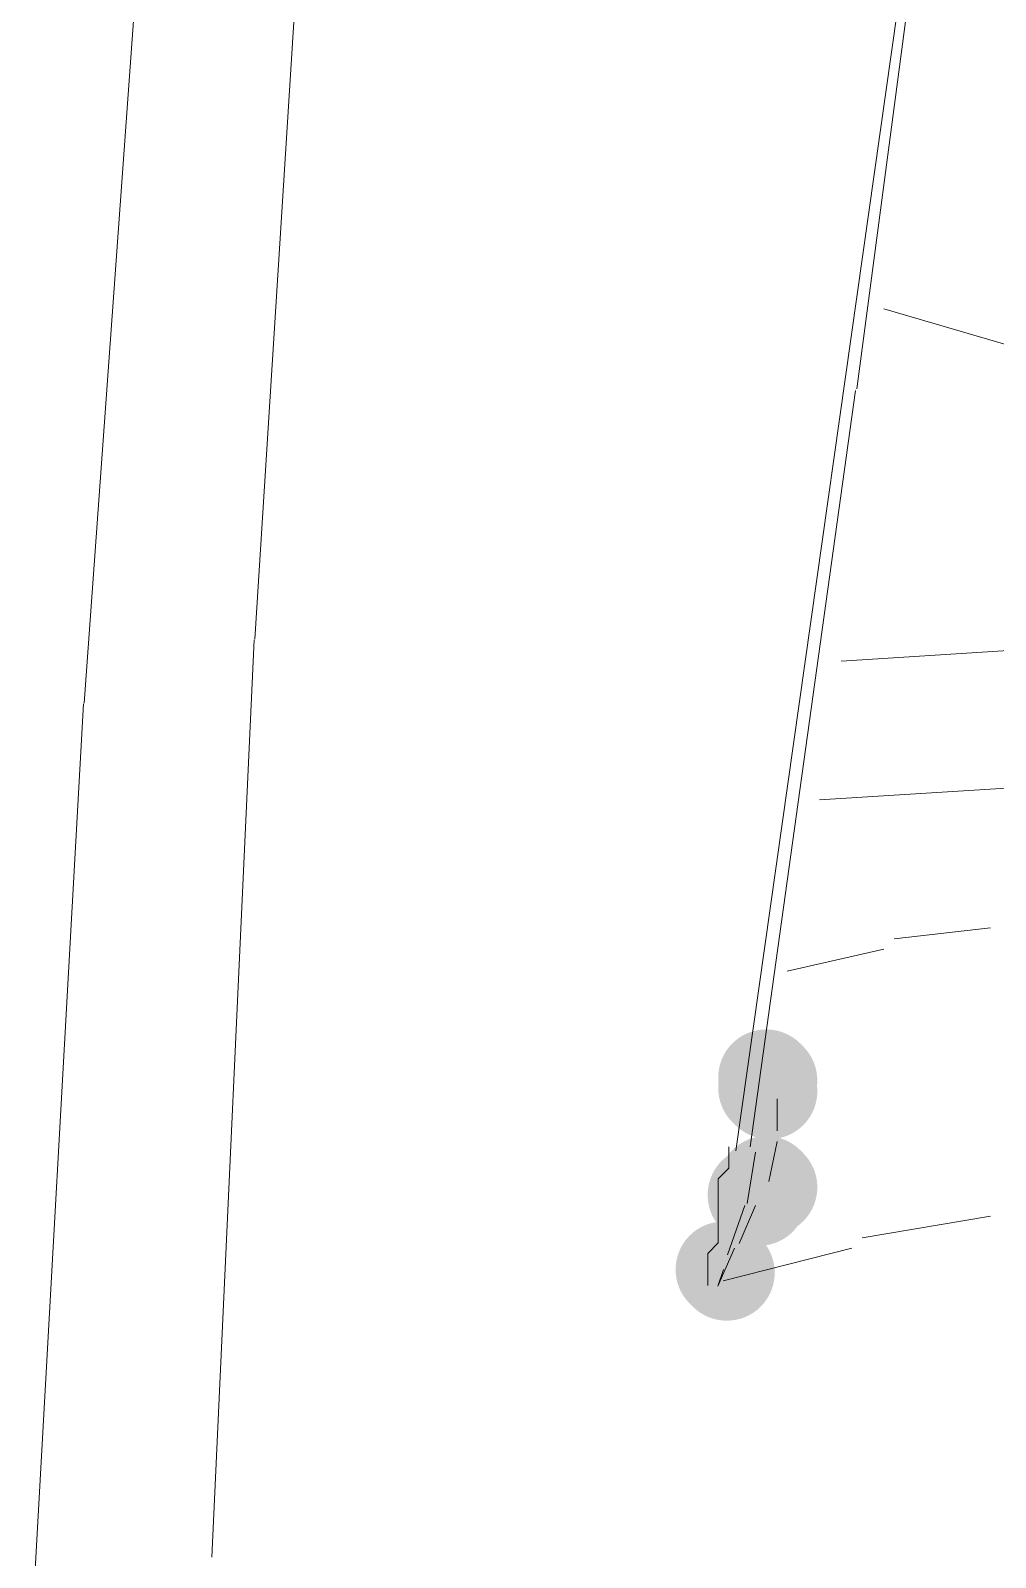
# Model space of a CAD drawing. Header units: millimetres. Extents: x 0 to 297, y 0 to 208.
# Drawn here: x 254.547 to 256.28, y 42.529 to 45.271 of the extents above; entities that cross this region are included whole.
import ezdxf

# ---------------------------------------------------------------- set-up
doc = ezdxf.new("R2010")
doc.units = ezdxf.units.MM

msp = doc.modelspace()

# ---------------------------------------------------------------- hatches: boundary and pattern name
h = msp.add_hatch(color=7)
h.dxf.hatch_style = 2
h.paths.add_polyline_path([(256.030942, 44.713294), (256.030942, 44.540786)])
h = msp.add_hatch(color=7)
edge = h.paths.add_edge_path(flags=0)
edge.add_spline(control_points=[(255.928949, 43.451898), (255.895404, 43.485443), (255.840512, 43.485443), (255.806967, 43.451898), (255.773422, 43.418353), (255.773422, 43.363461), (255.806967, 43.329916), (255.806967, 43.329916), (255.812612, 43.324272), (255.812612, 43.324272), (255.846157, 43.290727), (255.901049, 43.290727), (255.934594, 43.324272), (255.968139, 43.357817), (255.968139, 43.412708), (255.934594, 43.446253), (255.934594, 43.446253), (255.928949, 43.451898), (255.928949, 43.451898)], knot_values=[0, 0, 0, 0, 1, 1, 1, 2, 2, 2, 3, 3, 3, 4, 4, 4, 5, 5, 5, 6, 6, 6, 6], degree=3, periodic=1)
h = msp.add_hatch(color=7)
edge = h.paths.add_edge_path(flags=0)
edge.add_spline(control_points=[(255.928949, 43.432848), (255.895404, 43.466393), (255.840512, 43.466393), (255.806967, 43.432848), (255.773422, 43.399303), (255.773422, 43.344411), (255.806967, 43.310866), (255.806967, 43.310866), (255.812612, 43.305222), (255.812612, 43.305222), (255.846157, 43.271677), (255.901049, 43.271677), (255.934594, 43.305222), (255.968139, 43.338767), (255.968139, 43.393658), (255.934594, 43.427203), (255.934594, 43.427203), (255.928949, 43.432848), (255.928949, 43.432848)], knot_values=[0, 0, 0, 0, 1, 1, 1, 2, 2, 2, 3, 3, 3, 4, 4, 4, 5, 5, 5, 6, 6, 6, 6], degree=3, periodic=1)
h = msp.add_hatch(color=7)
edge = h.paths.add_edge_path(flags=0)
edge.add_spline(control_points=[(255.928949, 43.26034), (255.895404, 43.293885), (255.840512, 43.293885), (255.806967, 43.26034), (255.773422, 43.226795), (255.773422, 43.171903), (255.806967, 43.138358), (255.806967, 43.138358), (255.812612, 43.132713), (255.812612, 43.132713), (255.846157, 43.099168), (255.901049, 43.099168), (255.934594, 43.132713), (255.968139, 43.166258), (255.968139, 43.22115), (255.934594, 43.254695), (255.934594, 43.254695), (255.928949, 43.26034), (255.928949, 43.26034)], knot_values=[0, 0, 0, 0, 1, 1, 1, 2, 2, 2, 3, 3, 3, 4, 4, 4, 5, 5, 5, 6, 6, 6, 6], degree=3, periodic=1)
h = msp.add_hatch(color=7)
edge = h.paths.add_edge_path(flags=0)
edge.add_spline(control_points=[(255.907901, 43.242871), (255.873292, 43.275318), (255.818429, 43.273548), (255.785983, 43.238939), (255.753537, 43.20433), (255.755306, 43.149466), (255.789916, 43.11702), (255.789916, 43.11702), (255.79556, 43.111729), (255.79556, 43.111729), (255.830169, 43.079283), (255.885032, 43.081052), (255.917478, 43.115661), (255.949924, 43.150271), (255.948155, 43.205134), (255.913546, 43.23758), (255.913546, 43.23758), (255.907901, 43.242871), (255.907901, 43.242871)], knot_values=[0, 0, 0, 0, 1, 1, 1, 2, 2, 2, 3, 3, 3, 4, 4, 4, 5, 5, 5, 6, 6, 6, 6], degree=3, periodic=1)
h = msp.add_hatch(color=7)
edge = h.paths.add_edge_path(flags=0)
edge.add_spline(control_points=[(255.852396, 43.106881), (255.818851, 43.140426), (255.76396, 43.140426), (255.730415, 43.106881), (255.69687, 43.073336), (255.69687, 43.018444), (255.730415, 42.984899), (255.730415, 42.984899), (255.736059, 42.979255), (255.736059, 42.979255), (255.769604, 42.94571), (255.824496, 42.94571), (255.858041, 42.979255), (255.891586, 43.0128), (255.891586, 43.067692), (255.858041, 43.101237), (255.858041, 43.101237), (255.852396, 43.106881), (255.852396, 43.106881)], knot_values=[0, 0, 0, 0, 1, 1, 1, 2, 2, 2, 3, 3, 3, 4, 4, 4, 5, 5, 5, 6, 6, 6, 6], degree=3, periodic=1)

# ---------------------------------------------------------------- linework, layer by layer
at = {"color": 7, "lineweight": 15}
for points in [[(256.030942, 44.62704), (256.258483, 46.349301)], [(255.063272, 45.978179), (254.949325, 44.177954)], [(254.775758, 45.901626), (254.643114, 44.062949)], [(256.155472, 45.671615), (255.813278, 43.259321)], [(256.078919, 44.770974), (257.785658, 44.271793)], [(255.839383, 43.266376), (256.028472, 44.624571)], [(257.804003, 44.253449), (256.002367, 44.138443)], [(254.948267, 44.176543), (254.872419, 42.529424)], [(254.641703, 44.06189), (254.546806, 42.356915)], [(258.110567, 44.023438), (255.963914, 43.889029)], [(256.270478, 43.659371), (256.097617, 43.639615)], [(256.078919, 43.620918), (255.905706, 43.58176)], [(255.887361, 43.352454), (255.887361, 43.294951)], [(255.762831, 43.017315), (255.762831, 43.036365), (255.762831, 43.055415), (255.762831, 43.074818), (255.781881, 43.093868), (255.781881, 43.112918), (255.781881, 43.151371), (255.781881, 43.170421), (255.781881, 43.189824), (255.781881, 43.208874), (255.800931, 43.227924), (255.800931, 43.247326), (255.800931, 43.266376)], [(255.887361, 43.275901), (255.872897, 43.203935)], [(255.848908, 43.256851), (255.833739, 43.164776)], [(255.829858, 43.160896), (255.798461, 43.072349)], [(255.848908, 43.160896), (255.819275, 43.09281)], [(256.270478, 43.141846), (256.040114, 43.10304)], [(255.810808, 43.084343), (255.780822, 43.016257)], [(256.021417, 43.084343), (255.7907, 43.025782)], [(255.791406, 43.04589), (255.780822, 43.016257)]]:
    msp.add_lwpolyline(points, dxfattribs=at)

doc.saveas('drawing.dxf')
